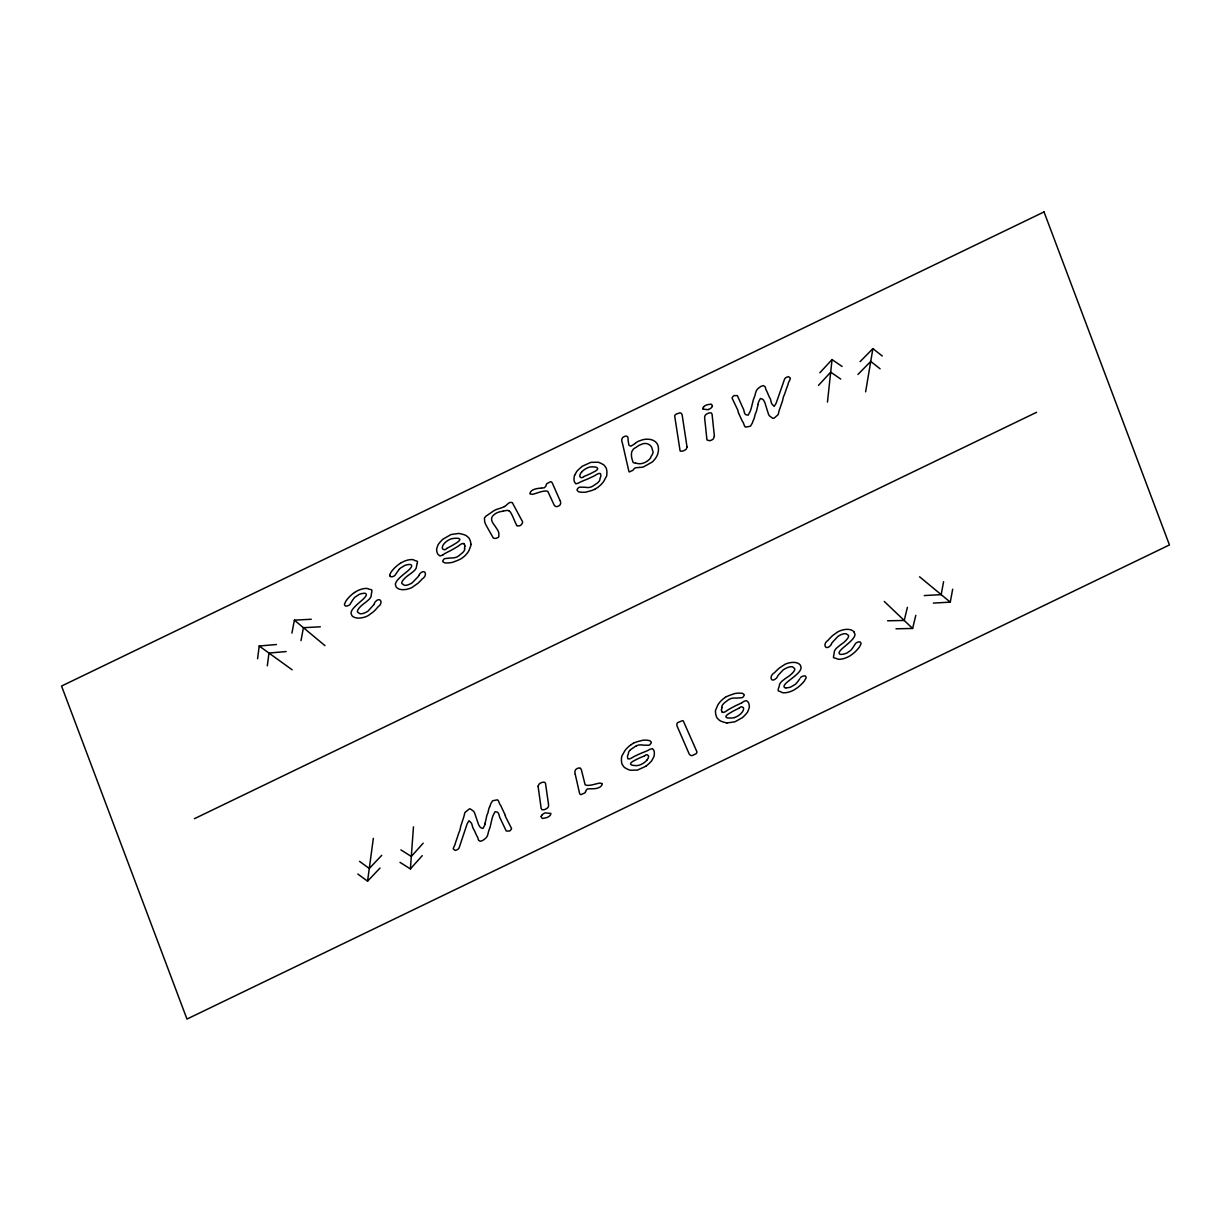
<?xml version="1.0" encoding="UTF-8"?>
<svg xmlns="http://www.w3.org/2000/svg" width="1231" height="1231" viewBox="0 0 1231 1231"><rect width="100%" height="100%" fill="white"/><g stroke="black" fill="none" stroke-linecap="round" stroke-linejoin="round"><path stroke-width="1.5" d="M399.983 862.331L410.4 868.932L413.462 826.863M827.463 402.091L832.048 359.575L842.096 366.469M257.571 658.77L259.218 646.013L276.436 644.521M267.312 665.802L268.958 653.061L286.177 651.553M357.821 874.041L367.577 881.165L373.332 838.326M865.624 391.843L872.902 348.604L882.258 356.005M488.384 810.967L488.63 809.69A22.266 12.618 -28.2 0 1 489.015 808.275A13.249 7.509 -28.2 0 1 489.599 806.92M488.322 811.306L487.907 812.968A6.093 3.447 -28.2 0 1 487.614 813.568A7.54 4.262 -28.2 0 0 487.261 814.337A27.574 15.618 -28.2 0 0 486.353 817.784L485.245 822.723M943.577 581.694L941.176 594.635L924.25 595.573M933.344 603.082L950.27 602.144L952.671 589.203M291.932 633.119L294.378 620.162L311.289 619.255M300.995 640.659L303.426 627.702L320.352 626.794M490.523 825.309L491.815 819.661A82.246 46.593 -28.2 0 1 493.031 815.584L495.031 811.752L496.678 811.968A3.139 1.77 -28.2 0 1 497.57 812.322A7.878 4.462 -28.2 0 1 498.586 813.583A43.147 24.435 -28.2 0 1 499.124 815.184L499.586 816.815A9.14 5.17 -28.2 0 0 500.109 818.107L506.264 831.017L509.403 831.048A2.016 1.139 -28.2 0 0 510.111 830.633L510.896 829.832A4.447 2.524 -28.2 0 0 511.527 828.432L505.479 816.538A6.771 3.831 -28.2 0 1 505.372 815.938L505.356 815.461M490.369 826.001L490.23 826.617A45.316 25.666 -28.2 0 1 489.446 828.878A42.008 23.789 -28.2 0 0 488.661 831.14L488.43 832.033A40.9 23.158 -28.2 0 0 488.23 832.848A25.989 14.726 -28.2 0 1 487.815 834.449A11.402 6.463 -28.2 0 1 487.368 835.772A10.171 5.77 -28.2 0 1 486.168 837.696L485.537 838.342A25.174 14.264 -28.2 0 1 484.245 839.357A12.987 7.355 -28.2 0 1 482.537 840.558L480.213 841.265L478.705 840.311A14.449 8.186 -28.2 0 1 478.013 838.573A15.218 8.617 -28.2 0 0 477.428 836.926A101.173 57.303 -28.2 0 1 475.412 832.848A102.188 57.872 -28.2 0 0 473.427 828.786A22.681 12.849 -28.2 0 1 472.627 827.017L472.119 825.078A25.312 14.341 -28.2 0 0 471.304 823.016L469.042 820.708L467.18 823.708L459.594 846.436A54.056 30.621 -28.2 0 1 458.917 848.328L458.147 849.067A10.848 6.14 -28.2 0 1 457.44 849.621L455.255 850.498L453.3 849.005A4.555 2.585 -28.2 0 1 453.408 848.236L453.716 847.328A9.586 5.432 -28.2 0 1 454.177 846.343A22.558 12.772 -28.2 0 0 454.516 845.712L454.716 845.312A25.143 14.233 -28.2 0 0 455.408 843.112A24.866 14.08 -28.2 0 1 456.101 840.927A120.053 67.997 -28.2 0 0 457.809 835.88A68.613 38.869 -28.2 0 1 459.625 830.925A11.633 6.586 -28.2 0 0 460.102 829.402L460.671 826.617A11.987 6.786 -28.2 0 1 461.056 825.293L463.164 818.846A101.742 57.626 -28.2 0 1 463.672 817.399L464.318 815.03A24.497 13.88 -28.2 0 1 464.949 812.475L469.211 808.982A3.631 2.047 -28.2 0 1 470.288 808.905L473.704 811.337A38.561 21.835 -28.2 0 1 474.797 813.506L478.397 824.155A39.792 22.543 -28.2 0 0 479.952 826.878A9.156 5.186 -28.2 0 0 481.183 827.878L483.029 828.432L483.921 826.647A10.525 5.955 -28.2 0 1 484.475 825.678L485.183 823.77M907.416 607.329L904.216 620.455L887.597 620.793M895.999 628.795L912.617 628.456L915.802 615.331M442.683 555.073L440.021 555.981L438.098 554.473A24.482 13.864 -28.2 0 1 436.959 551.965A28.436 16.111 -28.2 0 1 436.666 549.026A3.17 1.8 -28.2 0 1 436.743 548.518L438.098 544.687A28.852 16.342 -28.2 0 1 442.898 539.193L451.038 534.531L458.778 533.438A13.464 7.617 -28.2 0 1 459.532 533.562A15.972 9.048 -28.2 0 1 460.456 533.792A5.878 3.324 -28.2 0 0 461.379 533.931L464.595 534.87A35.191 19.927 -28.2 0 1 466.195 535.639L468.719 537.732A40.038 22.681 -28.2 0 1 470.965 544.348M585.602 791.656L585.741 791.164A8.663 4.909 -28.2 0 1 585.971 790.548L586.91 789.379A1.939 1.093 -28.2 0 1 587.679 788.917L590.895 788.732A14.264 8.078 -28.2 0 0 592.434 788.763A17.973 10.187 -28.2 0 0 595.619 788.532A9.232 5.232 -28.2 0 0 599.128 787.517A3.047 1.723 -28.2 0 0 600.082 786.994L601.19 785.994A5.955 3.37 -28.2 0 0 601.836 785.101L602.19 784.301A3.431 1.939 -28.2 0 0 602.205 783.624L600.113 783.101A14.649 8.294 -28.2 0 0 598.851 783.27A16.988 9.617 -28.2 0 0 597.512 783.562L593.711 784.501A22.312 12.649 -28.2 0 1 589.618 785.286L588.218 785.378A10.263 5.816 -28.2 0 1 586.218 785.178A5.109 2.893 -28.2 0 1 585.079 784.609L581.494 770.298A12.095 6.847 -28.2 0 0 581.047 769.144A8.325 4.709 -28.2 0 0 580.401 768.406M748.633 709.456L747.463 712.241A28.944 16.403 -28.2 0 1 742.37 717.658L734.876 721.812L727.013 722.951M417.309 563.352L417.463 561.613A5.186 2.939 -28.2 0 0 417.155 561.274L416.447 560.936A9.54 5.401 -28.2 0 1 415.339 560.644A2.554 1.446 -28.2 0 1 414.847 560.536A7.34 4.155 -28.2 0 1 414.37 560.274A7.217 4.093 -28.2 0 0 412.554 559.628L411.785 559.566A13.849 7.848 -28.2 0 0 400.383 563.306M749.017 708.502L749.079 708.364A3.047 1.723 -28.2 0 0 749.217 707.84A28.375 16.065 -28.2 0 0 749.14 704.824A24.651 13.956 -28.2 0 0 748.217 702.209L746.463 700.577L743.801 701.408A4.401 2.493 -28.2 0 0 743.247 701.824A7.171 4.062 -28.2 0 1 741.831 702.732M374.024 604.467L368.115 611.022A12.51 7.078 -28.2 0 1 365.268 612.623A8.094 4.585 -28.2 0 1 362.468 613.592A6.57 3.724 -28.2 0 1 359.944 613.684L357.59 612.176A4.693 2.662 -28.2 0 1 357.467 611.038L357.682 610.376A10.756 6.093 -28.2 0 1 359.021 608.206L359.637 607.452A20.942 11.864 -28.2 0 1 362.683 604.559L365.992 602.051A14.618 8.278 -28.2 0 0 366.638 601.513L368.777 599.62A9.263 5.247 -28.2 0 0 369.685 598.743L371.054 596.604A35.33 20.004 -28.2 0 0 371.3 594.758L371.377 594.065A8.679 4.924 -28.2 0 1 371.516 593.111L371.7 592.434A22.62 12.818 -28.2 0 1 371.824 591.973L371.885 590.157A5.093 2.893 -28.2 0 0 371.547 589.834L370.931 589.557A9.817 5.57 -28.2 0 1 369.639 589.295A2.647 1.493 -28.2 0 1 369.069 589.203A7.648 4.324 -28.2 0 1 368.608 588.987A7.263 4.108 -28.2 0 0 366.715 588.433L365.915 588.418A13.849 7.848 -28.2 0 0 354.528 592.526M831.479 643.905L831.664 643.536A6.709 3.801 -28.2 0 0 831.941 642.813L838.049 636.304A12.587 7.124 -28.2 0 1 840.896 634.75A8.202 4.647 -28.2 0 1 843.712 633.827A6.617 3.739 -28.2 0 1 846.205 633.796L848.467 635.381A4.678 2.647 -28.2 0 1 848.528 636.535L848.297 637.212A10.725 6.078 -28.2 0 1 846.882 639.366L846.236 640.105A20.958 11.879 -28.2 0 1 843.112 642.982L839.742 645.444A14.603 8.263 -28.2 0 0 839.08 645.983L836.741 647.968A6.986 3.955 -28.2 0 0 835.895 648.783L834.51 650.845A35.545 20.127 -28.2 0 0 834.203 652.707L834.095 653.507A7.617 4.324 -28.2 0 1 833.895 654.369L833.433 657.354A5.17 2.924 -28.2 0 0 833.741 657.693L834.341 657.985A9.663 5.478 -28.2 0 1 835.603 658.293A2.647 1.493 -28.2 0 1 836.157 658.4A7.355 4.17 -28.2 0 1 836.603 658.631A7.232 4.093 -28.2 0 0 838.449 659.231L839.234 659.277A13.787 7.817 -28.2 0 0 847.036 657.369A13.987 7.925 -28.2 0 0 850.667 655.4L852.791 653.846A24.712 14.003 -28.2 0 0 857.284 649.629A27.036 15.311 -28.2 0 0 859.53 646.814L860.992 643.936A4.17 2.37 -28.2 0 0 860.838 642.844A17.603 9.971 -28.2 0 0 860.207 641.982L858.623 641.89A4.447 2.524 -28.2 0 0 856.761 642.597L856.145 642.951A2.262 1.277 -28.2 0 0 855.653 643.367L853.606 646.552A23.881 13.526 -28.2 0 1 851.498 649.476A8.755 4.955 -28.2 0 1 850.421 650.63L846.697 653.122A11.064 6.263 -28.2 0 1 841.127 654.4L840.342 654.338A3.308 1.877 -28.2 0 1 839.496 653.892L839.127 653.153A3.539 2 -28.2 0 1 839.234 652.307L839.557 651.661A12.864 7.294 -28.2 0 1 841.665 649.122A35.745 20.25 -28.2 0 1 844.789 646.398L848.405 643.336A37.515 21.25 -28.2 0 0 851.667 640.228A15.141 8.571 -28.2 0 0 854.037 637.196A10.094 5.724 -28.2 0 0 854.976 634.334L853.96 631.749M418.786 575.554L419.002 575.092A7.925 4.493 -28.2 0 1 419.925 573.646C425.218 568.091 428.003 575.539 422.187 578.939A38.853 22.004 -28.2 0 1 418.032 583.202L412.046 587.464A12.141 6.878 -28.2 0 1 408.723 588.787A15.526 8.786 -28.2 0 1 399.813 589.28A15.695 8.894 -28.2 0 1 396.059 586.818L395.382 584.479A10.14 5.74 -28.2 0 1 396.413 581.617A15.095 8.54 -28.2 0 1 398.859 578.601A37.499 21.235 -28.2 0 1 402.183 575.523L405.876 572.492A35.084 19.865 -28.2 0 0 409.046 569.799A12.756 7.232 -28.2 0 0 411.2 567.26L411.554 566.614A3.539 2 -28.2 0 0 411.677 565.752L411.339 565.014A3.308 1.877 -28.2 0 0 410.508 564.537L409.769 564.46A11.064 6.263 -28.2 0 0 404.768 565.444L400.444 568.106A8.755 4.955 -28.2 0 0 399.321 569.245M574.631 475.335L576.708 471.488A25.528 14.464 -28.2 0 1 578.939 469.196A31.806 18.019 -28.2 0 1 582.34 466.241L590.865 462.348L598.235 462.225A14.803 8.386 -28.2 0 1 599.605 462.779A6.032 3.416 -28.2 0 0 600.42 463.056L603.113 464.472A35.53 20.127 -28.2 0 1 604.406 465.503L606.206 468.057A40.038 22.681 -28.2 0 1 606.714 475.397A4.77 2.708 -28.2 0 1 606.452 476.397A11.833 6.709 -28.2 0 1 605.867 477.413L605.221 478.567A22.235 12.602 -28.2 0 0 604.59 479.782A10.864 6.155 -28.2 0 1 604.144 480.675L603.298 481.952A19.373 10.971 -28.2 0 1 597.604 487.507L594.912 489.199M799.735 678.82L798.627 680.42A23.789 13.479 -28.2 0 1 796.319 683.328A8.694 4.924 -28.2 0 1 795.164 684.451L790.764 687.021A11.064 6.263 -28.2 0 1 785.824 687.837M800.504 677.727L800.966 677.188A2.324 1.308 -28.2 0 1 801.427 676.85L802.058 676.511A4.462 2.524 -28.2 0 1 803.92 675.881L805.443 676.05A17.649 10.002 -28.2 0 1 805.966 676.973A4.262 2.416 -28.2 0 1 806.013 678.112L804.335 681.005A26.82 15.187 -28.2 0 1 801.504 684.174A24.558 13.91 -28.2 0 1 797.165 687.883L794.534 689.637A13.833 7.832 -28.2 0 1 783.532 692.776L782.793 692.684A7.248 4.108 -28.2 0 1 781.054 691.96A7.694 4.355 -28.2 0 0 780.654 691.714A2.724 1.539 -28.2 0 0 780.131 691.56A9.509 5.386 -28.2 0 0 779.069 691.222L778.484 690.945A5.109 2.893 -28.2 0 1 778.1 690.499L778.407 688.606A20.773 11.771 -28.2 0 0 778.592 688.144L778.838 687.437A7.586 4.293 -28.2 0 0 779.115 686.575L779.285 685.744A36.438 20.635 -28.2 0 1 779.762 683.851L781.377 681.728A9.402 5.324 -28.2 0 1 782.347 680.881L784.793 678.958A12.71 7.201 -28.2 0 1 785.332 678.558L788.809 676.204A20.665 11.71 -28.2 0 0 792.102 673.403L793.118 672.311A10.494 5.94 -28.2 0 0 794.364 670.526L794.657 669.849A4.678 2.647 -28.2 0 0 794.687 668.664L792.656 666.894A6.601 3.739 -28.2 0 0 790.256 666.802A8.14 4.616 -28.2 0 0 787.44 667.617A12.448 7.047 -28.2 0 0 784.886 668.848A18.542 10.494 -28.2 0 0 783.085 669.972L778.023 675.434A7.371 4.185 -28.2 0 1 777.684 676.173L777.438 676.619A7.986 4.524 -28.2 0 1 776.407 678.158C770.821 683.651 768.683 675.834 774.53 672.68A38.223 21.65 -28.2 0 1 779.408 667.987L784.947 664.34A12.202 6.909 -28.2 0 1 788.286 663.094A15.618 8.848 -28.2 0 1 800.581 665.525L801.089 667.925A10.11 5.724 -28.2 0 1 799.919 670.818A15.064 8.525 -28.2 0 1 797.334 673.803A37.053 20.989 -28.2 0 1 793.903 676.835L790.102 679.789A35.284 19.988 -28.2 0 0 786.84 682.436A12.895 7.309 -28.2 0 0 784.578 684.959L784.193 685.59A3.539 2 -28.2 0 0 784.009 686.467L784.301 687.237A3.308 1.877 -28.2 0 0 785.086 687.744L785.809 687.852M423.172 843.189L411.308 856.484L400.891 849.867M410.4 868.932L422.264 855.637M819.846 372.778L832.048 359.575M818.477 385.38L830.694 372.162L840.742 379.071M381.748 855.33L369.285 868.471L359.529 861.361M367.577 881.165L380.04 868.024M860.1 361.637L872.902 348.604M857.945 374.439L870.748 361.406L880.103 368.808M630.38 749.864L629.056 751.325A7.725 4.385 -28.2 0 0 628.549 752.603L628.456 753.126A2.631 1.493 -28.2 0 1 628.364 753.664A2.677 1.523 -28.2 0 0 628.256 754.172L628.149 754.511A24.651 13.956 -28.2 0 0 627.656 755.788A6.494 3.678 -28.2 0 0 627.487 756.634A17.48 9.894 -28.2 0 0 627.81 758.481L627.887 758.788A9.156 5.186 -28.2 0 0 628.964 758.927A1.97 1.108 -28.2 0 0 629.949 758.773L630.318 758.635A11.771 6.663 -28.2 0 0 632.765 757.296A11.771 6.663 -28.2 0 1 635.196 755.972L639.151 754.126A35.791 20.281 -28.2 0 1 643.474 752.31A35.745 20.25 -28.2 0 0 647.814 750.479A7.355 4.17 -28.2 0 0 649.291 749.679A4.462 2.524 -28.2 0 1 649.891 749.279L652.522 748.663L653.907 750.525A24.543 13.895 -28.2 0 1 654.353 753.357A28.436 16.111 -28.2 0 1 653.907 756.526A3.139 1.785 -28.2 0 1 653.707 757.065L651.584 760.973A28.867 16.357 -28.2 0 1 645.906 766.19M630.457 749.787L630.687 749.602A17.557 9.94 -28.2 0 1 631.503 749.017L635.042 746.601A11.633 6.586 -28.2 0 1 635.842 746.124L636.412 745.817M645.936 766.205L637.412 770.098L630.134 770.221A14.48 8.202 -28.2 0 1 628.687 769.637A5.955 3.37 -28.2 0 0 627.872 769.36L625.194 767.944A35.653 20.188 -28.2 0 1 623.902 766.898L622.117 764.343A40.023 22.666 -28.2 0 1 621.655 756.988A4.739 2.693 -28.2 0 1 621.901 755.988A11.402 6.463 -28.2 0 1 622.501 754.957L623.148 753.803A20.758 11.756 -28.2 0 0 623.778 752.603L625.086 750.418A19.342 10.956 -28.2 0 1 630.795 744.878M635.273 443.345L635.381 443.268A17.357 9.833 -28.2 0 1 637.027 442.037A5.478 3.108 -28.2 0 1 638.643 441.16L642.397 439.852A14.31 8.109 -28.2 0 1 645.875 439.252L646.69 439.221A19.188 10.864 -28.2 0 1 651.738 439.821A22.22 12.587 -28.2 0 1 654.569 441.16L655.523 441.898A26.743 15.141 -28.2 0 1 656.723 443.191A23.866 13.51 -28.2 0 1 658.154 446.191A37.115 21.019 -28.2 0 1 658.339 451.377L657.693 454.131A22.035 12.479 -28.2 0 1 656.431 456.886A18.311 10.371 -28.2 0 1 652.061 462.148L643.228 467.026A13.787 7.801 -28.2 0 1 641.197 467.318L639.443 467.441M630.795 744.878L633.488 743.201M446.899 548.349L449.669 546.872A40.485 22.927 -28.2 0 0 454.07 544.379C455.47 543.425 462.841 539.578 458.578 538.393A18.511 10.479 -28.2 0 0 455.916 538.27A23.681 13.418 -28.2 0 0 453.07 538.486L450.992 538.947A10.31 5.832 -28.2 0 0 448.423 540.147A10.325 5.847 -28.2 0 0 443.391 544.671A9.094 5.155 -28.2 0 0 442.391 547.133A8.002 4.524 -28.2 0 0 442.698 549.026L444.329 549.765A1.893 1.077 -28.2 0 0 445.022 549.626L445.484 549.426A2.924 1.662 -28.2 0 0 446.022 549.118L446.761 548.487M634.15 444.145L635.165 443.422M354.482 592.496L352.405 594.081A24.728 14.003 -28.2 0 0 348.019 598.343A26.974 15.28 -28.2 0 0 345.865 601.174L344.511 604.036A4.247 2.4 -28.2 0 0 344.711 605.129A16.834 9.54 -28.2 0 0 345.388 605.96L346.696 606.067A4.493 2.554 -28.2 0 0 348.85 605.267L349.466 604.898A2.4 1.354 -28.2 0 0 349.881 604.544L351.881 601.297A23.912 13.541 -28.2 0 1 353.897 598.358A8.725 4.939 -28.2 0 1 354.943 597.204L359.175 594.419A11.094 6.278 -28.2 0 1 364.207 593.265L364.991 593.296A3.308 1.877 -28.2 0 1 365.884 593.727L366.284 594.435A3.539 2 -28.2 0 1 366.223 595.281L365.915 595.912A12.833 7.278 -28.2 0 1 363.884 598.481A35.607 20.173 -28.2 0 1 360.837 601.236L357.298 604.344A37.515 21.25 -28.2 0 0 354.128 607.483A15.018 8.509 -28.2 0 0 351.851 610.514A10.11 5.724 -28.2 0 0 351.035 613.346L351.897 615.592A15.664 8.879 -28.2 0 0 354.928 617.547A15.649 8.863 -28.2 0 0 365.007 616.993A12.172 6.894 -28.2 0 0 368.315 615.531L373.593 611.653A38.561 21.835 -28.2 0 0 378.04 606.821C383.795 603.098 380.21 596.143 375.347 601.759A8.017 4.539 -28.2 0 0 374.501 603.205L374.27 603.744A8.063 4.57 -28.2 0 0 374.009 604.467M633.596 444.545L630.841 446.176L629.333 445.499A6.155 3.493 -28.2 0 1 628.795 444.606A43.193 24.466 -28.2 0 1 628.518 442.883A42.993 24.358 -28.2 0 0 628.225 441.16A17.726 10.048 -28.2 0 1 628.087 439.375A17.449 9.879 -28.2 0 0 627.933 437.59L627.302 436.559A4.293 2.431 -28.2 0 0 626.625 436.22L626.071 436.113A3.047 1.723 -28.2 0 0 625.117 436.189L622.701 437.42L621.717 439.605A7.386 4.185 -28.2 0 0 621.763 440.698L622.009 441.76A27.682 15.68 -28.2 0 0 622.255 442.621A24.605 13.926 -28.2 0 1 622.501 443.483L628.702 470.565A20.835 11.802 -28.2 0 0 629.195 471.981L632.919 470.304A5.355 3.031 -28.2 0 0 633.365 469.703A3.201 1.816 -28.2 0 1 633.78 469.149L633.903 469.042A8.755 4.955 -28.2 0 1 634.396 468.549A1.939 1.108 -28.2 0 1 635.812 467.749L639.197 467.457M739.185 708.102L736.369 709.502A39.9 22.604 -28.2 0 0 731.906 711.857C730.475 712.841 722.982 716.334 727.044 717.811A17.773 10.063 -28.2 0 0 729.275 718.042A23.05 13.049 -28.2 0 0 732.753 717.919L734.476 717.565M739.323 707.979L740.093 707.363A2.893 1.631 -28.2 0 1 740.631 707.071L741.108 706.886A1.893 1.077 -28.2 0 1 741.785 706.779L743.324 707.594A7.955 4.509 -28.2 0 1 743.478 709.548A9.063 5.139 -28.2 0 1 742.293 712.026A10.325 5.847 -28.2 0 1 734.415 717.596M400.352 563.275L398.198 564.798A24.682 13.987 -28.2 0 0 393.612 568.984A26.882 15.234 -28.2 0 0 391.304 571.784L389.75 574.662A4.247 2.4 -28.2 0 0 389.873 575.785M725.29 697.361L723.089 698.962A19.865 11.248 -28.2 0 0 720.073 701.916A18.85 10.679 -28.2 0 0 718.012 704.686L716.996 706.856A22.112 12.525 -28.2 0 1 716.473 708.194L716.027 709.194A11.802 6.694 -28.2 0 0 715.58 710.21A4.755 2.693 -28.2 0 0 715.473 711.179A39.946 22.635 -28.2 0 0 717.119 718.058L719.427 720.304A35.453 20.081 -28.2 0 0 720.935 721.166L723.982 722.258A5.847 3.308 -28.2 0 1 724.859 722.443A16.141 9.14 -28.2 0 0 725.751 722.72A14.018 7.94 -28.2 0 0 726.475 722.874L726.921 722.936M583.879 476.551L586.741 475.32A39.638 22.45 -28.2 0 0 591.311 473.243C592.865 472.212 600.389 469.519 596.82 467.441A17.68 10.017 -28.2 0 0 594.773 467.011A23.681 13.418 -28.2 0 0 591.788 466.826L589.787 467.041A10.54 5.97 -28.2 0 0 587.172 467.995A10.34 5.863 -28.2 0 0 581.54 472.165M644.459 755.896L641.582 757.111A39.884 22.589 -28.2 0 0 637.012 759.173C635.488 760.173 627.887 762.928 631.488 764.974A18.403 10.433 -28.2 0 0 633.873 765.451A23.728 13.433 -28.2 0 0 636.519 765.605L638.504 765.39A10.463 5.924 -28.2 0 0 641.12 764.436A10.34 5.847 -28.2 0 0 646.767 760.281M583.694 476.674L583.048 477.151A2.831 1.6 -28.2 0 1 582.34 477.505L581.863 477.659A1.908 1.077 -28.2 0 1 581.217 477.705L579.893 476.72A7.971 4.524 -28.2 0 1 580.047 474.658A9.063 5.139 -28.2 0 1 581.555 472.165M644.613 755.772L645.429 755.203A2.924 1.662 -28.2 0 1 645.983 754.942L646.229 754.849A1.908 1.077 -28.2 0 1 647.121 754.726L648.445 755.726A7.971 4.509 -28.2 0 1 648.275 757.788A9.109 5.155 -28.2 0 1 646.752 760.281M194.436 818.692L1036.564 412.308M708.348 409.692L702.716 409.107A4.185 2.37 -28.2 0 1 703.717 406.815M502.925 511.157L502.417 511.265A34.776 19.696 -28.2 0 0 499.401 511.911A8.002 4.524 -28.2 0 0 496.724 512.942A10.079 5.709 -28.2 0 0 495.416 513.666L493.354 515.281A6.832 3.878 -28.2 0 0 491.877 517.482A9.032 5.109 -28.2 0 0 491.631 519.59A23.435 13.279 -28.2 0 0 492.123 521.498A37.869 21.45 -28.2 0 0 494.154 524.791L497.37 529.622A38.084 21.573 -28.2 0 1 498.817 532.9L498.847 536.654A2.431 1.369 -28.2 0 1 498.078 537.501L496.139 538.332A7.324 4.155 -28.2 0 1 494.739 538.378A5.586 3.17 -28.2 0 1 493.677 538.178A4.955 2.816 -28.2 0 1 493.292 538.009L486.26 525.529A52.625 29.806 -28.2 0 1 484.645 521.513L484.429 517.943L486.23 515.912A9.648 5.463 -28.2 0 0 488.153 514.666L489.292 513.927A10.371 5.878 -28.2 0 0 490.492 513.065L493.693 510.834A6.986 3.955 -28.2 0 1 494.385 510.434A9.586 5.432 -28.2 0 1 496.616 509.434A24.312 13.772 -28.2 0 1 499.094 508.634A32.745 18.557 -28.2 0 0 501.848 507.711A11.356 6.432 -28.2 0 0 504.464 506.541M541.409 488.153L544.441 487.707L545.964 486.014A7.648 4.339 -28.2 0 0 546.102 485.414L546.21 484.768A4.601 2.616 -28.2 0 1 546.856 483.645L550.411 481.798A2.724 1.539 -28.2 0 1 551.457 481.998A9.448 5.355 -28.2 0 1 552.304 483.029L559.936 500.371M635.381 463.087L634.18 462.933A4.37 2.477 -28.2 0 1 633.042 462.256L631.903 458.594A42.3 23.958 -28.2 0 1 631.78 457.994L631.565 456.67A37.022 20.973 -28.2 0 1 631.441 454.07A19.357 10.956 -28.2 0 1 631.918 451.377L633.303 449.207A5.17 2.924 -28.2 0 1 634.134 448.546A16.234 9.186 -28.2 0 0 634.996 447.961A7.248 4.108 -28.2 0 1 635.735 447.545A2.6 1.477 -28.2 0 0 636.458 447.068L637.181 446.591A16.757 9.494 -28.2 0 0 637.72 446.207A7.094 4.016 -28.2 0 1 638.627 445.622A3.955 2.247 -28.2 0 1 639.735 445.022L643.105 443.729A6.694 3.785 -28.2 0 1 645.336 443.468L645.86 443.499A12.664 7.171 -28.2 0 1 648.168 444.083L649.322 444.73A24.805 14.049 -28.2 0 1 651.63 447.099L653.061 451.962A10.31 5.847 -28.2 0 1 652.938 452.854L652.784 453.408A9.125 5.17 -28.2 0 1 652.184 454.747A6.232 3.524 -28.2 0 1 651.691 455.547A8.355 4.739 -28.2 0 0 651.184 456.347L650.737 457.363A10.925 6.186 -28.2 0 0 650.553 458.04C647.383 462.025 641.705 464.887 636.642 463.348A10.294 5.832 -28.2 0 0 635.873 463.164L635.719 463.133M259.218 646.013L292.132 669.787M919.557 576.77L950.27 602.144M294.378 620.162L324.969 645.629M884.258 601.436L912.617 628.456M516.928 525.683L519.051 525.929A3.062 1.739 -28.2 0 0 520.344 525.437A3.247 1.831 -28.2 0 0 521.067 524.991L522.359 523.252A7.078 4.016 -28.2 0 0 522.513 521.667L512.511 503.017A2.939 1.662 -28.2 0 0 511.85 502.494L510.234 502.433A2.2 1.246 -28.2 0 0 509.311 502.787A3.847 2.185 -28.2 0 0 508.218 503.51A21.496 12.172 -28.2 0 0 507.864 503.818L507.218 504.387A21.85 12.372 -28.2 0 1 505.987 505.526A4.986 2.816 -28.2 0 1 504.464 506.526M464.072 543.794L463.887 543.533A9.109 5.155 -28.2 0 0 462.702 543.548A1.97 1.108 -28.2 0 0 461.687 543.81L461.317 543.994A11.725 6.647 -28.2 0 0 459.04 545.533A11.771 6.678 -28.2 0 1 456.747 547.056L452.977 549.257A36.007 20.388 -28.2 0 1 448.792 551.488A35.745 20.25 -28.2 0 0 444.591 553.704A6.771 3.831 -28.2 0 0 443.929 554.119A7.663 4.339 -28.2 0 0 443.222 554.642A4.509 2.554 -28.2 0 1 442.683 555.073M722.135 712.041L722.274 712.318A9.186 5.201 -28.2 0 0 723.428 712.349A1.97 1.123 -28.2 0 0 724.459 712.118L724.813 711.949A11.833 6.694 -28.2 0 0 727.152 710.472A11.833 6.694 -28.2 0 1 729.491 709.01L733.337 706.917A35.53 20.127 -28.2 0 1 737.584 704.824A35.945 20.358 -28.2 0 0 741.831 702.716M696.484 750.802L683.282 720.92A2.616 1.477 -28.2 0 0 682.451 720.658L677.819 722.551A3.893 2.2 -28.2 0 0 677.096 723.274L676.788 725.413L688.929 753.387A12.048 6.817 -28.2 0 0 689.837 754.788L690.16 755.065A5.678 3.216 -28.2 0 0 691.422 755.572A2.508 1.416 -28.2 0 0 692.237 755.557L695.777 753.911A2.354 1.323 -28.2 0 0 696.254 753.51L696.761 752.756A3.293 1.862 -28.2 0 0 696.9 752.11L696.654 751.202M559.997 500.525L560.367 501.356A10.31 5.847 -28.2 0 1 560.644 503.156L560.582 503.571A5.847 3.308 -28.2 0 1 560.197 504.618L560.074 504.818A2.262 1.277 -28.2 0 1 559.566 505.372L558.843 505.879A4.032 2.277 -28.2 0 1 558.058 506.264L557.366 506.495A2.493 1.416 -28.2 0 1 556.751 506.587A3.57 2.016 -28.2 0 1 555.443 506.31A8.263 4.678 -28.2 0 1 554.642 505.679A12.295 6.955 -28.2 0 1 553.965 504.633L547.887 491.508A5.093 2.893 -28.2 0 0 546.595 491.077A10.048 5.693 -28.2 0 0 544.918 491.046L543.009 491.307A22.404 12.695 -28.2 0 0 538.839 492.4L535.008 493.631A15.711 8.894 -28.2 0 1 532.361 494.308L530.084 494A3.431 1.939 -28.2 0 1 529.992 493.369L530.222 492.585A5.97 3.385 -28.2 0 1 530.761 491.677L531.761 490.646A3.047 1.723 -28.2 0 1 532.669 490.061A9.217 5.216 -28.2 0 1 536.193 488.784A18.08 10.248 -28.2 0 1 539.486 488.276A15.28 8.663 -28.2 0 1 541.117 488.153M739.077 414.17L738.354 412.4A56.334 31.914 -28.2 0 1 738.092 411.708L737.969 410.831A6.955 3.939 -28.2 0 0 737.923 410.354L732.091 398.167A4.462 2.524 -28.2 0 1 732.753 396.782L733.538 395.982A2.016 1.139 -28.2 0 1 734.245 395.582L737.369 395.628L743.232 408.692A9.156 5.186 -28.2 0 1 743.739 410L744.155 411.646A44.285 25.082 -28.2 0 0 744.663 413.262A8.002 4.524 -28.2 0 0 745.647 414.539A3.124 1.77 -28.2 0 0 746.525 414.893L748.171 415.139L750.218 411.308A82.446 46.701 -28.2 0 0 751.495 407.215L753.203 400.229A44.439 25.174 -28.2 0 1 754.034 397.967A42.593 24.128 -28.2 0 0 754.865 395.705L755.172 394.597A42.716 24.189 -28.2 0 0 755.311 393.982A25.543 14.464 -28.2 0 1 755.772 392.381A11.494 6.509 -28.2 0 1 756.234 391.043A10.279 5.816 -28.2 0 1 757.465 389.119L758.111 388.488A25.959 14.71 -28.2 0 1 759.404 387.473A12.879 7.294 -28.2 0 1 761.127 386.288L763.451 385.595L764.928 386.565A14.464 8.186 -28.2 0 1 765.59 388.334A15.249 8.648 -28.2 0 0 766.128 389.996A100.142 56.718 -28.2 0 1 768.052 394.12A103.173 58.442 -28.2 0 0 769.96 398.229A23.189 13.141 -28.2 0 1 770.714 400.029L771.175 401.983A25.174 14.264 -28.2 0 0 771.945 404.045L774.145 406.399L776.069 403.399L784.039 380.625A54.733 31.006 -28.2 0 1 784.747 378.717L785.516 377.979A10.802 6.124 -28.2 0 1 786.24 377.44L788.425 376.578L790.333 378.086A4.57 2.585 -28.2 0 1 790.21 378.871L789.933 379.656A9.786 5.54 -28.2 0 1 789.348 380.902A25.882 14.649 -28.2 0 0 788.856 381.795A25.482 14.433 -28.2 0 0 788.117 383.995A24.851 14.08 -28.2 0 1 787.394 386.195A120.853 68.459 -28.2 0 0 785.593 391.258A68.521 38.807 -28.2 0 1 783.716 396.228A11.464 6.494 -28.2 0 0 783.208 397.751L782.624 400.383A11.864 6.724 -28.2 0 1 782.177 401.875L780.131 407.846A100.619 56.995 -28.2 0 1 779.423 409.785L778.731 412.17A24.451 13.849 -28.2 0 1 778.069 414.739L774.145 418.109A3.647 2.062 -28.2 0 1 772.699 418.263L769.344 415.786A38.684 21.912 -28.2 0 1 768.298 413.585L764.928 402.829A39.454 22.358 -28.2 0 0 763.435 400.075A9.186 5.201 -28.2 0 0 762.235 399.059L760.404 398.49L759.481 400.275A10.263 5.816 -28.2 0 1 758.927 401.229L758.173 403.153A5.909 3.339 -28.2 0 0 758.096 403.876L758.096 404.122M739.354 414.832L742.201 420.894A9.663 5.478 -28.2 0 0 742.785 421.91A9.248 5.232 -28.2 0 1 743.386 422.925A65.335 37.007 -28.2 0 1 743.878 424.28L744.693 426.295A8.709 4.939 -28.2 0 0 745.586 427.095L750.11 426.295A2.324 1.323 -28.2 0 0 750.679 425.849L752.218 423.233A22.666 12.833 -28.2 0 0 752.633 422.202A13.002 7.371 -28.2 0 1 753.449 420.063A13.218 7.478 -28.2 0 0 754.064 418.694A22.066 12.495 -28.2 0 0 754.465 417.278L755.265 413.985A5.955 3.37 -28.2 0 1 755.572 413.385A6.14 3.478 -28.2 0 0 755.757 413.031A9.586 5.432 -28.2 0 0 755.911 412.677L755.942 412.616A29.544 16.742 -28.2 0 0 756.757 409.954L758.111 404.522M505.356 815.43L500.925 805.966A9.494 5.386 -28.2 0 0 500.309 804.966A9.217 5.216 -28.2 0 1 499.694 803.966A67.582 38.269 -28.2 0 1 499.171 802.627L498.309 800.627A8.786 4.986 -28.2 0 0 497.401 799.842L492.862 800.689A2.308 1.308 -28.2 0 0 492.308 801.135L490.8 803.751A22.573 12.787 -28.2 0 0 490.4 804.782A12.987 7.355 -28.2 0 1 489.615 806.92M575.2 774.222L574.969 773.145A10.294 5.832 -28.2 0 1 575 771.252L575.123 770.806A5.863 3.324 -28.2 0 1 575.646 769.744L575.8 769.56A2.277 1.293 -28.2 0 1 576.37 769.006L577.139 768.544A3.97 2.247 -28.2 0 1 577.939 768.221L578.616 768.036A2.477 1.4 -28.2 0 1 579.216 768.006A3.539 2 -28.2 0 1 580.401 768.406M575.277 774.499L579.524 793.118A9.386 5.309 -28.2 0 0 580.14 794.272A2.708 1.523 -28.2 0 0 581.094 794.58L584.74 792.949A4.585 2.6 -28.2 0 0 585.541 791.841M485.245 822.8L485.245 822.97A6.986 3.955 -28.2 0 1 485.199 823.77M853.883 631.734A15.572 8.817 -28.2 0 0 846.451 629.364A15.695 8.894 -28.2 0 0 841.358 630.349A12.141 6.878 -28.2 0 0 838.034 631.718L832.664 635.535A38.438 21.773 -28.2 0 0 828.078 640.32C822.277 643.859 825.416 651.107 830.525 645.521A7.986 4.524 -28.2 0 0 831.402 644.059M725.259 697.315A23.127 13.095 -28.2 0 1 730.014 695.192L734.984 693.499A24.882 14.095 -28.2 0 1 739.954 693.145A16.249 9.202 -28.2 0 1 742.57 693.407L744.17 694.623A3.678 2.093 -28.2 0 1 744.063 695.561L743.232 696.838A3.247 1.847 -28.2 0 1 742.185 697.685L736.415 698.115A22.204 12.572 -28.2 0 0 734.122 698.039A10.402 5.893 -28.2 0 0 731.691 698.362A6.032 3.416 -28.2 0 0 729.137 699.346L728.583 699.685A11.833 6.694 -28.2 0 0 727.829 700.224L724.69 702.639A22.543 12.772 -28.2 0 0 723.874 703.316L722.32 705.178A7.74 4.385 -28.2 0 0 721.981 706.44L721.981 706.948A4.078 2.308 -28.2 0 1 721.966 707.456M722.197 711.995A13.479 7.632 -28.2 0 1 721.381 709.456M721.581 709.395A25.897 14.664 -28.2 0 1 721.858 708.317L721.951 708.025A2.693 1.523 -28.2 0 1 721.966 707.456M633.488 743.155A24.374 13.803 -28.2 0 1 637.92 741.524L642.859 740.216A25.22 14.28 -28.2 0 1 647.598 740.293A16.434 9.309 -28.2 0 1 649.999 740.785L651.322 742.216A3.693 2.093 -28.2 0 1 651.061 743.185L650.076 744.463A3.262 1.847 -28.2 0 1 648.968 745.247L643.474 745.17A21.989 12.448 -28.2 0 0 641.32 744.893A10.233 5.801 -28.2 0 0 638.966 745.017A6.017 3.401 -28.2 0 0 636.412 745.817M542.317 814.676A4.939 2.801 -28.2 0 1 545.102 812.906L550.826 813.414A4.185 2.37 -28.2 0 1 549.888 815.645A5.232 2.97 -28.2 0 1 546.687 817.63L542.671 818.461A4.108 2.324 -28.2 0 1 541.84 817.907L541.578 817.538A9.648 5.463 -28.2 0 1 541.286 816.522M541.148 816.568A3.478 1.97 -28.2 0 1 542.379 814.691M418.74 575.631A6.94 3.939 -28.2 0 0 418.448 576.354L412.2 582.817A12.479 7.063 -28.2 0 1 409.308 584.34A8.125 4.601 -28.2 0 1 406.507 585.217A6.494 3.678 -28.2 0 1 404.337 585.248L401.86 583.556A4.678 2.647 -28.2 0 1 401.829 582.386L402.091 581.709A10.556 5.986 -28.2 0 1 403.26 579.924L404.23 578.816A20.912 11.848 -28.2 0 1 407.399 575.97L410.815 573.538A13.295 7.524 -28.2 0 0 411.323 573.138L413.862 571.046A6.955 3.939 -28.2 0 0 414.739 570.23L416.17 568.183A35.407 20.065 -28.2 0 0 416.54 566.306L416.663 565.598A8.879 5.032 -28.2 0 1 416.878 564.629L417.109 563.936A23.481 13.295 -28.2 0 1 417.232 563.583M389.873 575.785A17.573 9.956 -28.2 0 0 390.473 576.662L392.027 576.785A4.447 2.508 -28.2 0 0 393.889 576.108L394.505 575.754A2.339 1.323 -28.2 0 0 394.951 575.4L397.151 572.169A23.743 13.449 -28.2 0 1 399.336 569.245M470.95 544.348A4.832 2.739 -28.2 0 1 470.934 545.287A11.71 6.632 -28.2 0 1 470.534 546.302L470.119 547.426A22.127 12.525 -28.2 0 0 469.734 548.611L468.857 550.765A19.342 10.956 -28.2 0 1 464.072 556.55L461.61 558.428A24.482 13.864 -28.2 0 1 457.286 560.536L452.331 562.382A21.312 12.079 -28.2 0 1 450.808 562.644A27.328 15.48 -28.2 0 1 447.238 562.967A16.388 9.279 -28.2 0 1 444.56 562.813L442.821 561.675A3.678 2.077 -28.2 0 1 442.868 560.767L443.622 559.49A3.262 1.847 -28.2 0 1 444.622 558.628L450.5 557.966A21.943 12.433 -28.2 0 0 452.854 557.92A10.31 5.832 -28.2 0 0 455.332 557.505A6.001 3.401 -28.2 0 0 457.87 556.443L458.409 556.089A11.941 6.755 -28.2 0 0 459.132 555.535L462.164 553.042A23.974 13.572 -28.2 0 0 462.964 552.35L464.41 550.472A7.709 4.37 -28.2 0 0 464.641 549.241A2.524 1.431 -28.2 0 0 464.61 548.749M463.995 543.84A13.464 7.632 -28.2 0 1 465.01 546.164M464.841 546.225A24.697 13.987 -28.2 0 1 464.626 547.395L464.564 547.733A2.724 1.539 -28.2 0 1 464.579 548.257A3.878 2.2 -28.2 0 0 464.579 548.764M503.217 511.096A7.124 4.032 -28.2 0 0 504.11 510.88L507.049 510.403A6.847 3.878 -28.2 0 1 509.034 510.865M509.034 510.88A10.171 5.77 -28.2 0 1 510.265 511.958A36.207 20.512 -28.2 0 1 511.111 513.281A182.434 103.342 -28.2 0 1 514.004 519.482A182.465 103.342 -28.2 0 0 516.912 525.683M594.927 489.23A24.343 13.787 -28.2 0 1 590.48 490.877L585.556 492.2A21.373 12.095 -28.2 0 1 584.11 492.277A27.19 15.403 -28.2 0 1 580.786 492.154A16.372 9.279 -28.2 0 1 578.385 491.646L577.062 490.215A3.693 2.093 -28.2 0 1 577.308 489.246A4.293 2.431 -28.2 0 1 577.831 488.461L578.293 487.984A3.262 1.847 -28.2 0 1 579.416 487.184L584.91 487.245A21.989 12.448 -28.2 0 0 587.064 487.507A10.34 5.863 -28.2 0 0 589.418 487.399A6.017 3.416 -28.2 0 0 591.973 486.584L592.557 486.276A11.802 6.678 -28.2 0 0 593.342 485.783L596.681 483.521A20.742 11.741 -28.2 0 0 597.697 482.783L599.312 481.075A7.678 4.355 -28.2 0 0 599.82 479.798A2.585 1.462 -28.2 0 0 599.912 479.259A3.739 2.108 -28.2 0 1 600.005 478.721A2.647 1.493 -28.2 0 0 600.113 478.213L600.236 477.828A24.174 13.695 -28.2 0 0 600.713 476.597A8.448 4.786 -28.2 0 0 600.743 474.72A27.436 15.541 -28.2 0 0 600.559 473.92L600.466 473.612A9.156 5.186 -28.2 0 0 599.374 473.473A1.97 1.108 -28.2 0 0 598.389 473.627L598.02 473.781A11.864 6.724 -28.2 0 0 595.589 475.104A11.787 6.678 -28.2 0 1 593.142 476.443L589.203 478.29A35.791 20.265 -28.2 0 1 584.863 480.121A36.161 20.481 -28.2 0 0 580.54 481.952A7.155 4.047 -28.2 0 0 579.062 482.767A4.509 2.554 -28.2 0 1 578.462 483.152L575.831 483.783L574.446 481.921A24.558 13.91 -28.2 0 1 573.985 479.105A28.344 16.049 -28.2 0 1 574.4 475.935A3.124 1.77 -28.2 0 1 574.6 475.397M712.441 406.061A4.17 2.37 -28.2 0 1 708.379 409.461M712.241 406.092A9.602 5.447 -28.2 0 0 711.995 405.061L711.749 404.676A4.093 2.324 -28.2 0 0 710.949 404.107L706.948 404.83A5.232 2.954 -28.2 0 0 703.655 406.799M687.052 447.176L686.252 449.1A3.878 2.2 -28.2 0 1 685.436 449.777L684.067 450.546A6.586 3.724 -28.2 0 1 682.897 450.992L680.774 451.223A2.616 1.477 -28.2 0 1 680.081 450.838L674.68 415.955A3.293 1.862 -28.2 0 1 674.957 415.278L675.573 414.539A2.385 1.354 -28.2 0 1 676.111 414.17L679.712 412.862A2.508 1.416 -28.2 0 1 680.466 412.954A5.647 3.201 -28.2 0 1 681.497 413.647L681.743 413.985A11.848 6.709 -28.2 0 1 682.251 415.586L687.052 447.176M714.38 436.113L713.472 438.667A3.078 1.739 -28.2 0 1 712.58 439.482L711.795 439.959A5.201 2.939 -28.2 0 1 710.872 440.359A4.17 2.37 -28.2 0 1 709.548 440.713L706.948 439.929L704.686 418.386A22.25 12.602 -28.2 0 1 704.655 417.14A6.54 3.693 -28.2 0 1 705.009 415.77A3.585 2.031 -28.2 0 1 706.055 414.432L707.733 413.462A8.54 4.847 -28.2 0 1 709.133 412.97L711.226 412.862L712.072 414.247L714.38 436.113M538.085 786.27L541.178 808.475L542.086 809.813L544.194 809.675A8.555 4.847 -28.2 0 0 545.595 809.167L547.241 808.167A3.601 2.047 -28.2 0 0 548.272 806.828A6.586 3.724 -28.2 0 0 548.564 805.459A21.512 12.187 -28.2 0 0 548.503 804.243L545.456 783.008L544.379 782.254A5.555 3.139 -28.2 0 0 543.44 782.208L542.794 782.27A4.185 2.37 -28.2 0 0 541.471 782.639A5.139 2.908 -28.2 0 0 540.547 783.07L539.778 783.547A3.078 1.739 -28.2 0 0 538.901 784.378L538.085 786.27M1044.026 211.932L61.55 686.052L186.974 1019.068L1169.45 544.948L1044.026 211.932"/></g></svg>
